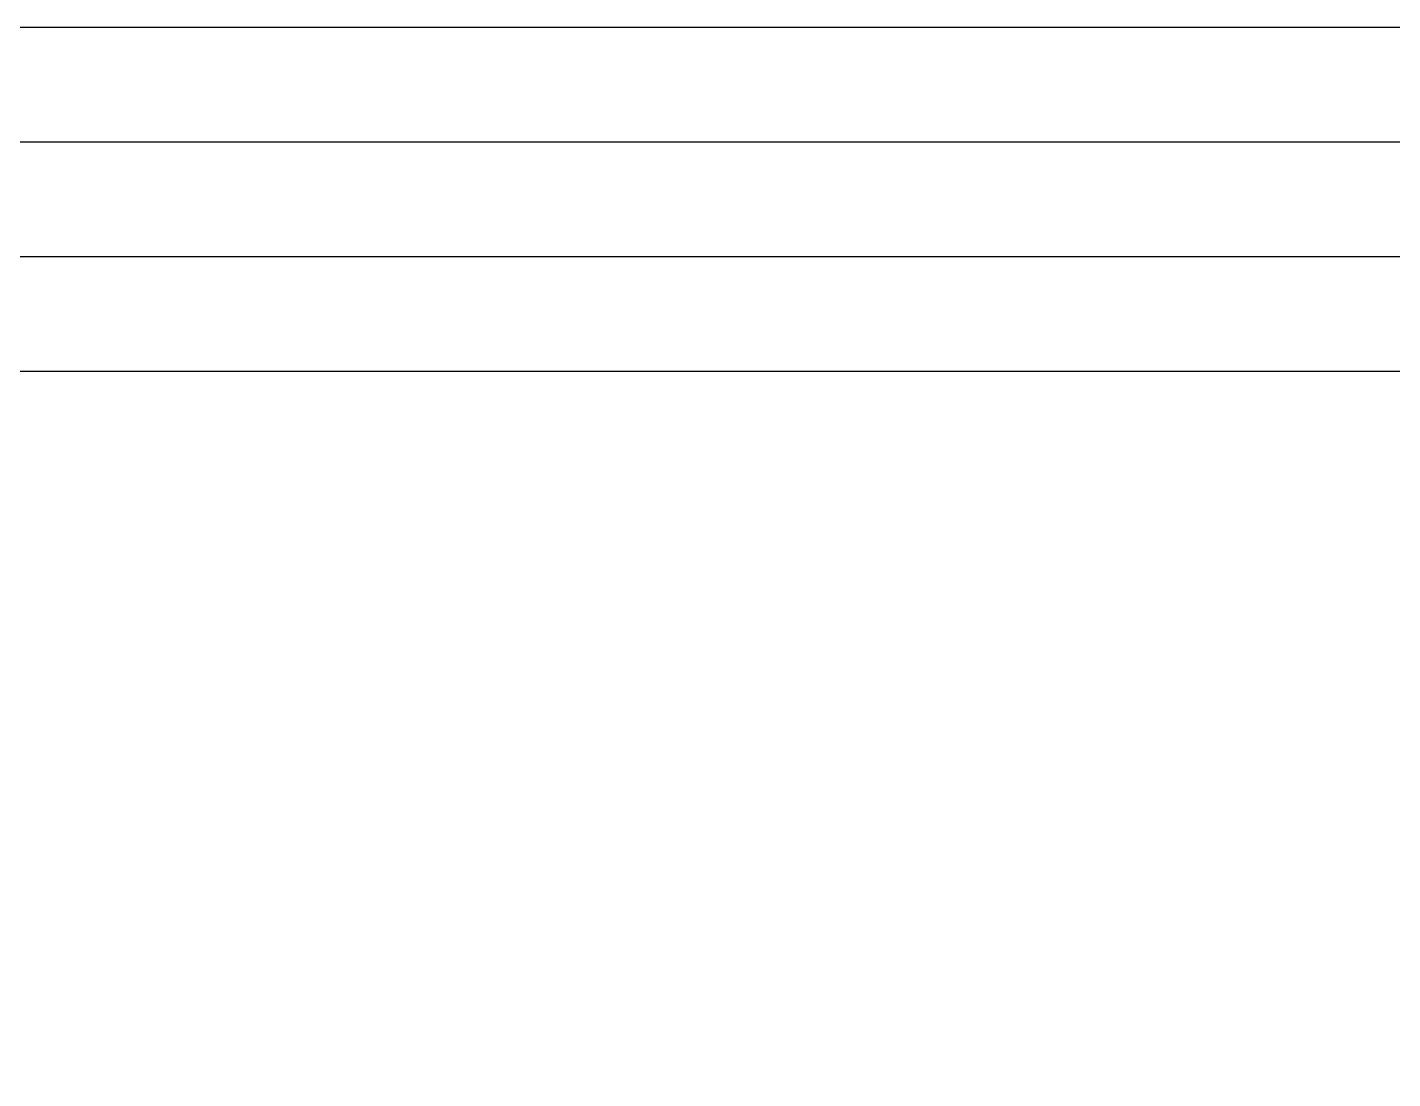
# Model space of a CAD drawing. Header units: inches. Extents: x -292 to 2932, y -132 to 3398.
# Drawn here: x 31.9 to 174.8, y 230.9 to 341 of the extents above; entities that cross this region are included whole.
import ezdxf

# ---------------------------------------------------------------- set-up
doc = ezdxf.new("R2010")
doc.units = ezdxf.units.IN
doc.header["$MEASUREMENT"] = 0
doc.layers.add('0Xlines', color=3, linetype='Continuous')

msp = doc.modelspace()

# ---------------------------------------------------------------- linework, layer by layer
at = {"layer": '0Xlines', "transparency": 33554687}
for points in [[(-291.7730719457049, 340.9540574259299), (629.9222576916762, 340.9540574259299), (629.9222576916764, -131.7760559069294), (-291.7730719457048, -131.7760559069293)], [(-279.7730719457049, 328.9540574259299), (617.9222576916762, 328.9540574259299), (617.9222576916764, -119.7760559069294), (-279.7730719457048, -119.7760559069293)], [(-267.7730719457049, 316.9540574259299), (605.9222576916764, 316.9540574259299), (605.9222576916764, -107.7760559069293), (-267.7730719457049, -107.7760559069293)], [(-255.7730719457049, 304.9540574259299), (593.9222576916764, 304.9540574259299), (593.9222576916764, -95.77605590692929), (-255.7730719457049, -95.77605590692929)]]:
    msp.add_lwpolyline(points, close=True, dxfattribs=at)

doc.saveas('drawing.dxf')
